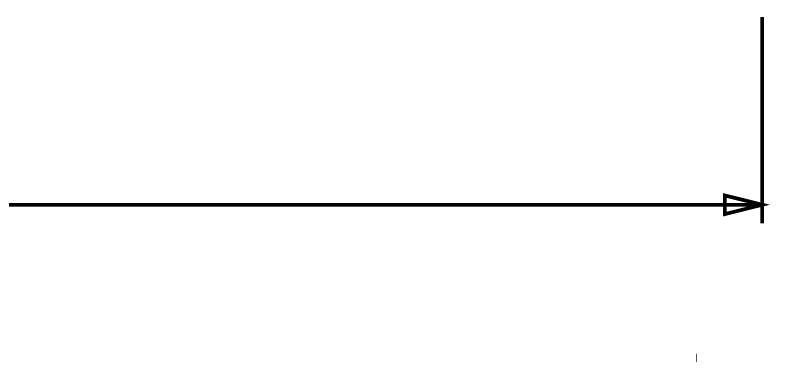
# Model space of a CAD drawing. Extents: x -19 to 193, y -25 to 111.
# Drawn here: x 141.4 to 192.8, y -24.5 to -0.9 of the extents above; entities that cross this region are included whole.
import ezdxf

# ---------------------------------------------------------------- set-up
doc = ezdxf.new("R2010")
doc.units = 0
doc.linetypes.add('TRMIDX_2048', pattern=[2, 1, 1])
for name, color, linetype in [('2D_LINE_01', 183, 'CONTINUOUS'), ('DIMENSION2_01', 6, 'CONTINUOUS'), ('DIMENSION4_01', 6, 'CONTINUOUS'), ('DIMENSION6_01', 6, 'CONTINUOUS')]:
    doc.layers.add(name, color=color, linetype=linetype)

# ---------------------------------------------------------------- blocks, each defined once
blk = doc.blocks.new('SMOOTH_0$0508')
at = {"const_width": 0.0254}
blk.add_lwpolyline([(-0.0127, 0, 1), (0.0127, 0, 1)], format="xyb", close=True, dxfattribs=at)
blk = doc.blocks.new('DRAWING_2')
at = {"layer": '2D_LINE_01', "const_width": 0.0508}
blk.add_lwpolyline([(0, 0), (0, 0.508)], dxfattribs=at)
at = {"layer": '2D_LINE_01'}
for p in [(0, 0.508), (0, 0)]:
    blk.add_blockref('SMOOTH_0$0508', p, dxfattribs=at)
blk = doc.blocks.new('D_1dfeghi_100')
at = {"layer": 'DIMENSION2_01', "linetype": 'TRMIDX_2048', "const_width": 0.254}
blk.add_lwpolyline([(190.48, -13.82), (99.427, -13.82)], dxfattribs=at)
at = {"layer": 'DIMENSION4_01', "linetype": 'TRMIDX_2048', "const_width": 0.254}
blk.add_lwpolyline([(190.48, -13.82), (187.94, -14.455), (187.94, -13.185)], close=True, dxfattribs=at)
at = {"layer": 'DIMENSION6_01', "linetype": 'TRMIDX_2048', "const_width": 0.254}
blk.add_lwpolyline([(190.48, -1.04), (190.48, -15.09)], dxfattribs=at)

msp = doc.modelspace()

# ---------------------------------------------------------------- block references
for name, p in [('D_1dfeghi_100', (1.78, -0.01)), ('DRAWING_2', (187.802, -24.498))]:
    msp.add_blockref(name, p)

doc.saveas('drawing.dxf')
